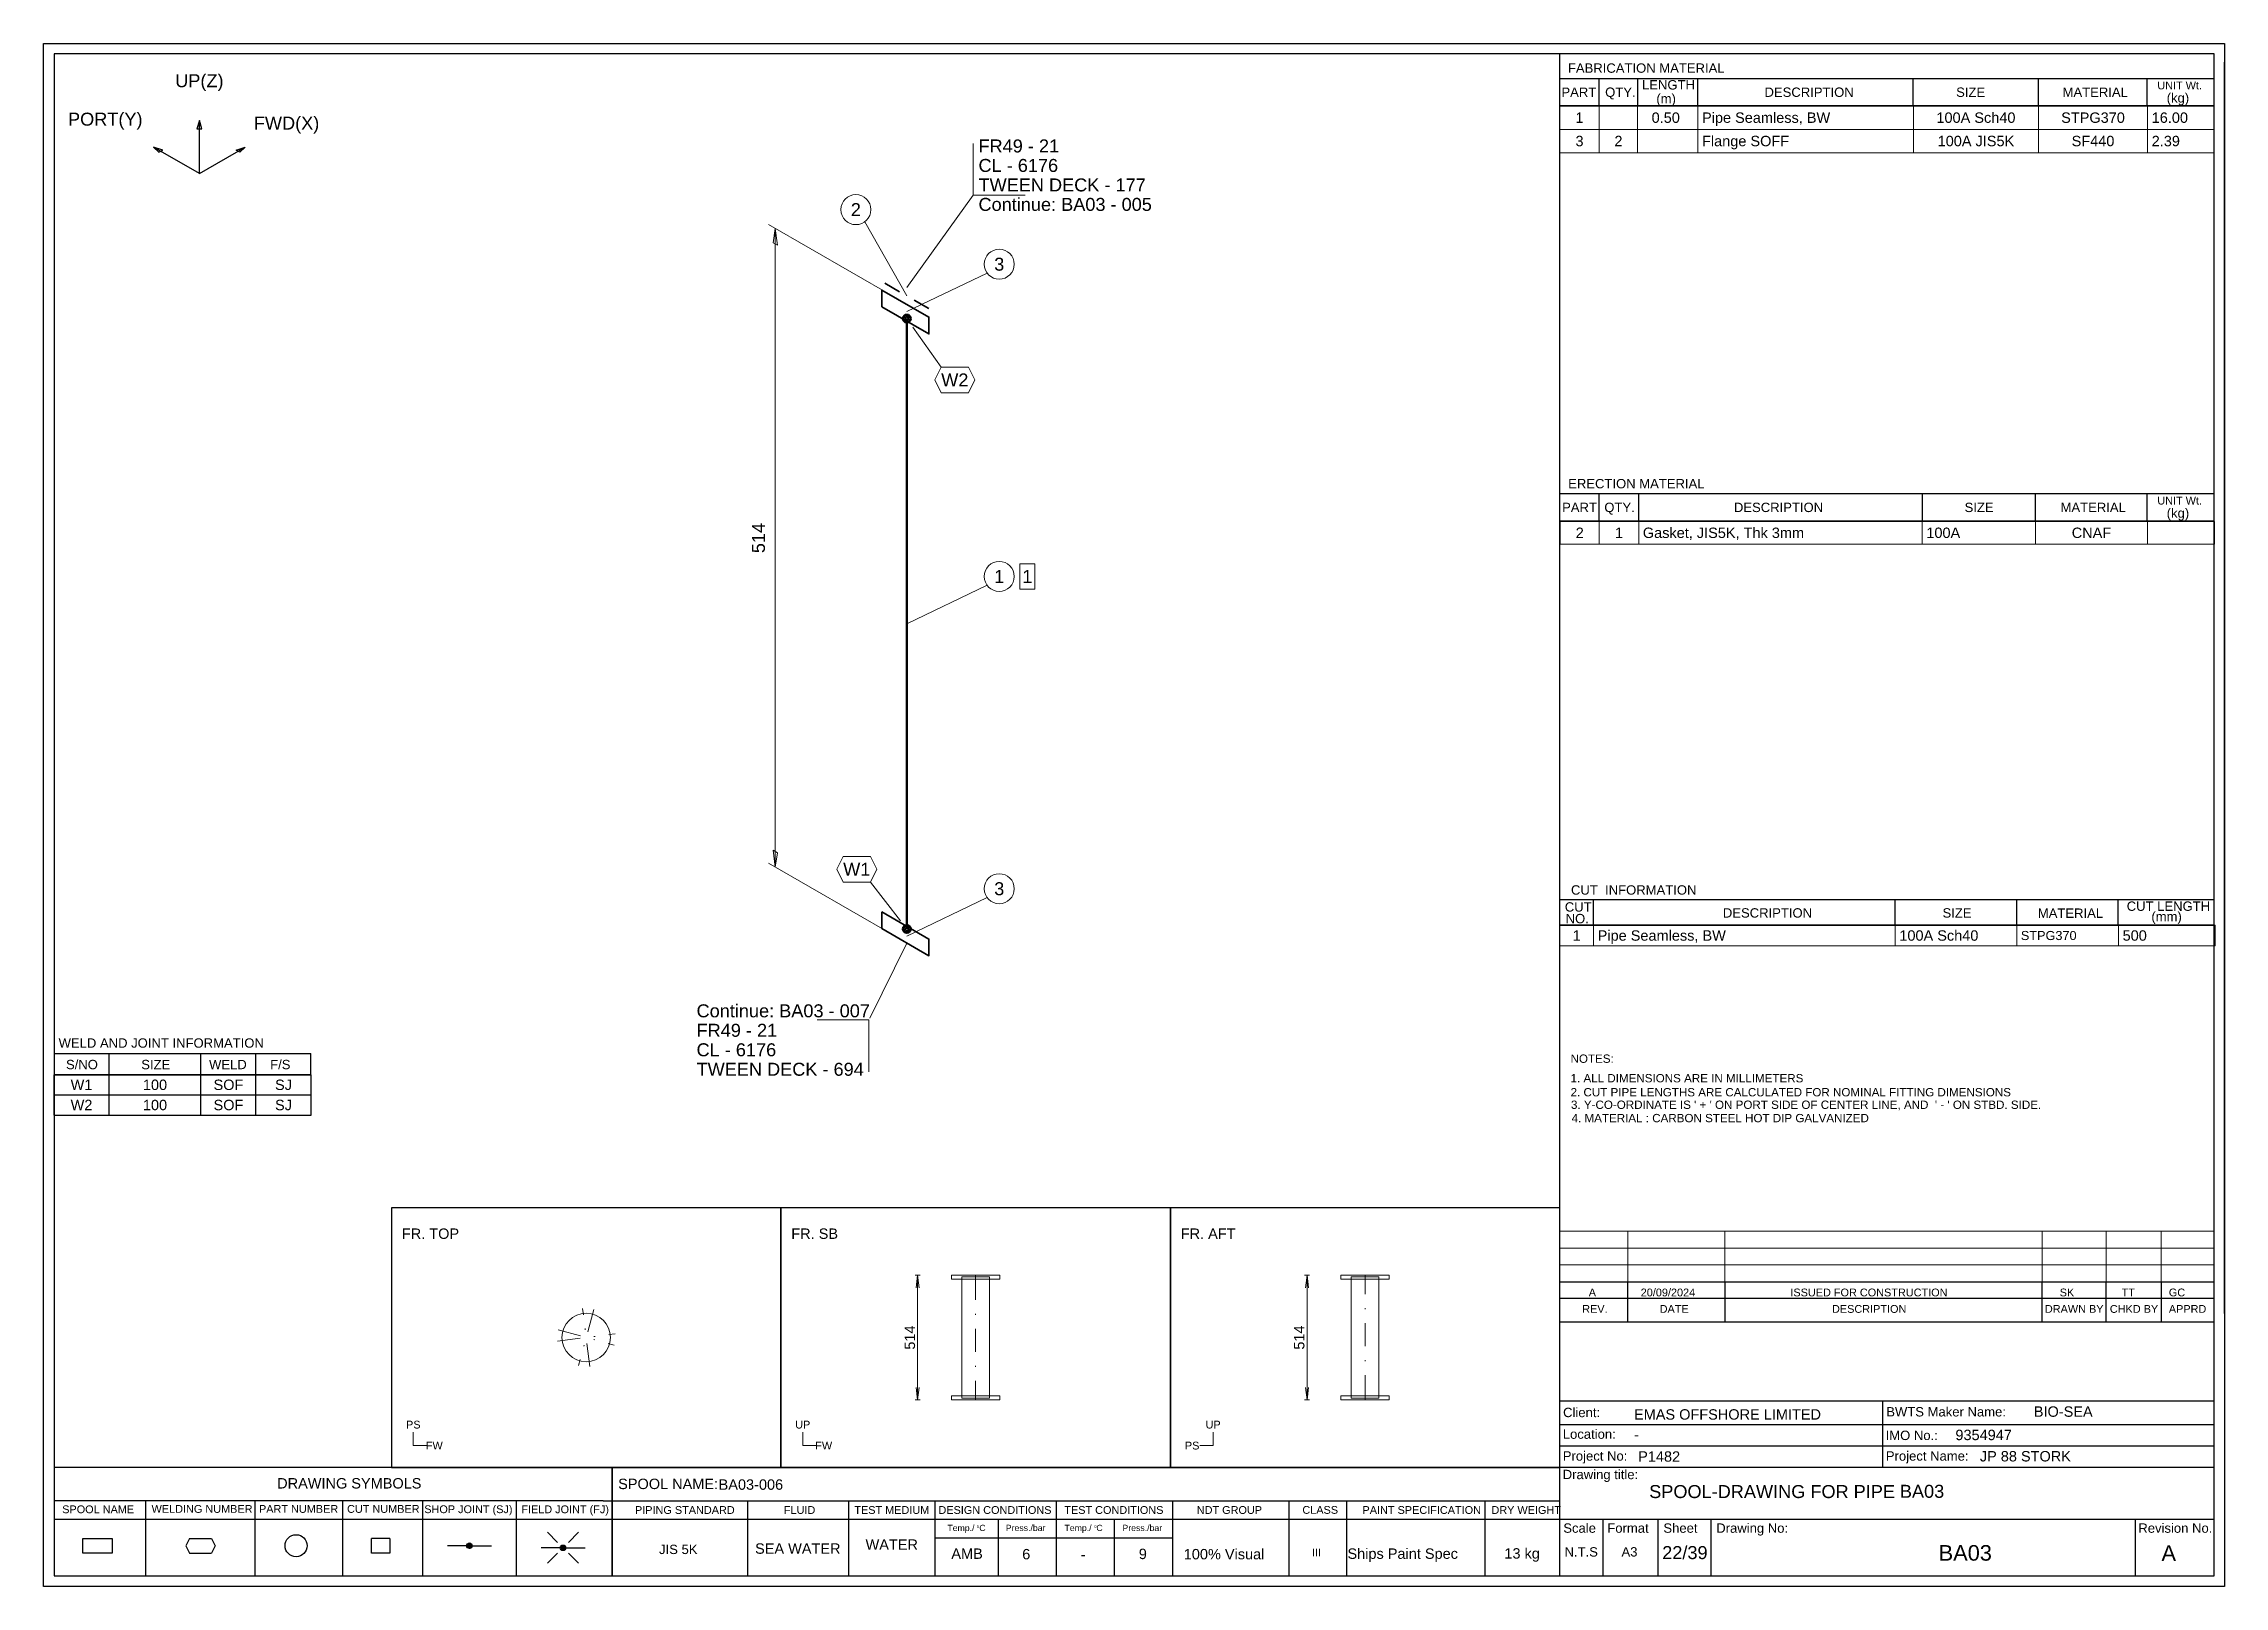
# Model space of a CAD drawing. Header units: millimetres. Extents: x 0 to 420, y 0 to 297.
import ezdxf
from ezdxf.enums import TextEntityAlignment as Align

# ---------------------------------------------------------------- set-up
doc = ezdxf.new("R2010")
doc.units = ezdxf.units.MM
doc.linetypes.add('DOTTED_DASHED5', pattern=[10.0001, 4.444489, -2.666693, 0.222224, -2.666693])
doc.linetypes.add('DOTTED_DASHED6', pattern=[9.99999, 4.44444, -2.666664, 0.222222, -2.666664])
for name, color, linetype in [('FramesFromTables', 40, 'Continuous'), ('I_Coordinates', 11, 'Continuous'), ('I_CutNumbers', 10, 'Continuous'), ('I_Dimensions', 4, 'Continuous'), ('I_OtherComponents', 2, 'Continuous'), ('I_PartNumbers', 9, 'Continuous'), ('I_Pipes', 1, 'Continuous'), ('I_Tags', 8, 'Continuous'), ('SymbolsOnDrawingSheet', 1, 'Continuous'), ('TextFromTables', 2, 'Continuous'), ('TextFromTextBoxes', 2, 'Continuous')]:
    doc.layers.add(name, color=color, linetype=linetype)
doc.styles.add('Cadmatic Default Text', font='arial.ttf')

# ---------------------------------------------------------------- blocks, each defined once
blk = doc.blocks.new('BA01726637005_BOM_4')
at = {"layer": 'FramesFromTables', "linetype": 'ByBlock', "lineweight": 18}
for p, q in [((292, 285), (418, 285)), ((292, 276), (292, 285)), ((292, 276), (292, 285)), ((299.6, 276), (299.6, 285)), ((299.6, 276), (299.6, 285)), ((307, 276), (307, 285)), ((307, 276), (307, 285)), ((318.6, 276), (318.6, 285)), ((318.6, 276), (318.6, 285)), ((360.1, 276), (360.1, 285)), ((360.1, 276), (360.1, 285)), ((384.2, 276), (384.2, 285)), ((384.2, 276), (384.2, 285)), ((405.2, 276), (405.2, 285)), ((405.2, 276), (405.2, 285)), ((418, 276), (418, 285)), ((292, 280.5), (418, 280.5)), ((292, 205), (418.1, 205)), ((292, 200.67), (292, 205)), ((292.1, 200.67), (292.1, 205)), ((299.6, 200.67), (299.6, 205)), ((299.6, 200.67), (299.6, 205)), ((307.2, 200.67), (307.2, 205)), ((307.2, 200.67), (307.2, 205)), ((361.8, 200.67), (361.8, 205)), ((361.8, 200.67), (361.8, 205)), ((383.6, 200.67), (383.6, 205)), ((383.6, 200.67), (383.6, 205)), ((405.2, 200.67), (405.2, 205)), ((405.2, 200.67), (405.2, 205)), ((418, 200.67), (418, 205)), ((292, 127.3), (418.2, 127.3)), ((292, 123.3), (292, 127.3)), ((292, 123.3), (292, 127.3)), ((298.5, 123.3), (298.5, 127.3)), ((298.5, 123.3), (298.5, 127.3)), ((356.6, 123.3), (356.6, 127.3)), ((356.6, 123.3), (356.6, 127.3)), ((380, 123.3), (380, 127.3)), ((380, 123.3), (380, 127.3)), ((399.6, 123.3), (399.6, 127.3)), ((399.6, 123.3), (399.6, 127.3)), ((418, 123.3), (418, 127.3)), ((292, 68.4), (418, 68.4)), ((292, 58.6), (292, 68.4)), ((292, 58.6), (292, 68.4)), ((305.1, 58.6), (305.1, 68.4)), ((305.1, 58.6), (305.1, 68.4)), ((323.8, 58.6), (323.8, 68.4)), ((323.8, 58.6), (323.8, 68.4)), ((384.9, 58.6), (384.9, 68.4)), ((384.9, 58.6), (384.9, 68.4)), ((397.2, 58.6), (397.2, 68.4)), ((397.2, 58.6), (397.2, 68.4)), ((407.8, 58.6), (407.8, 68.4)), ((407.8, 58.6), (407.8, 68.4)), ((418, 58.6), (418, 68.4)), ((292, 65.13), (418, 65.13)), ((292, 61.87), (418, 61.87))]:
    blk.add_line(p, q, dxfattribs=at)
at = {"layer": 'FramesFromTables', "linetype": 'ByBlock', "lineweight": -3}
for p, q in [((2, 98.5), (51.5, 98.5)), ((2, 90.73), (2, 98.5)), ((2, 90.73), (2, 98.5)), ((12.6, 90.73), (12.6, 98.5)), ((12.6, 90.73), (12.6, 98.5)), ((30.3, 90.73), (30.3, 98.5)), ((30.3, 90.73), (30.3, 98.5)), ((40.9, 90.73), (40.9, 98.5)), ((40.9, 90.73), (40.9, 98.5)), ((51.5, 90.73), (51.5, 98.5)), ((2, 94.62), (51.5, 94.62))]:
    blk.add_line(p, q, dxfattribs=at)
at = {"layer": 'FramesFromTables', "linetype": 'ByBlock', "lineweight": 18, "flags": 128}
for points in [[(292, 276), (418, 276), (418, 285)], [(292, 200.67), (418.1, 200.67), (418.1, 205)], [(292, 123.3), (418.2, 123.3), (418.2, 127.3)], [(292, 58.6), (418, 58.6), (418, 68.4)]]:
    blk.add_lwpolyline(points, dxfattribs=at)
at = {"layer": 'FramesFromTables', "linetype": 'ByBlock', "lineweight": -3, "flags": 128}
blk.add_lwpolyline([(2, 90.73), (51.5, 90.73), (51.5, 98.5)], dxfattribs=at)
at = {"layer": 'TextFromTables', "linetype": 'ByBlock', "lineweight": 13, "style": 'Cadmatic Default Text'}
for s, p in [('1', (295.8, 282.75)), ('3', (295.8, 278.25))]:
    blk.add_text(s, height=2, dxfattribs=at).set_placement(p, align=Align.MIDDLE_CENTER)
at = {"layer": 'TextFromTables', "linetype": 'ByBlock', "lineweight": 25, "style": 'Cadmatic Default Text'}
for s, p in [('0.50 ', (312.8, 282.75)), ('100A Sch40', (372.15, 282.75)), ('STPG370', (394.7, 282.75)), ('2', (303.3, 278.25)), ('100A JIS5K', (372.15, 278.25)), ('SF440', (394.7, 278.25)), ('2', (295.85, 202.83)), ('1', (303.4, 202.83)), ('CNAF', (394.4, 202.83)), ('1', (295.25, 125.3)), ('W1', (7.3, 96.56)), ('100', (21.45, 96.56)), ('SOF', (35.6, 96.56)), ('SJ', (46.2, 96.56)), ('W2', (7.3, 92.67)), ('100', (21.45, 92.67)), ('SOF', (35.6, 92.67)), ('SJ', (46.2, 92.67))]:
    blk.add_text(s, height=2, dxfattribs=at).set_placement(p, align=Align.MIDDLE_CENTER)
for s, height, p in [('Pipe Seamless, BW ', 2, (319.4, 282.75)), ('16.00', 2, (406, 282.75)), ('Flange SOFF ', 2, (319.4, 278.25)), ('2.39', 2, (406, 278.25)), ('Gasket, JIS5K, Thk 3mm ', 2, (308, 202.83)), ('100A', 2, (362.6, 202.83)), ('Pipe Seamless, BW', 2, (299.3, 125.3)), ('100A Sch40', 2, (357.4, 125.3)), ('STPG370', 1.75, (380.8, 125.3)), ('500', 2, (400.4, 125.3))]:
    blk.add_text(s, height=height, dxfattribs=at).set_placement(p, align=Align.MIDDLE_LEFT)
at = {"layer": 'TextFromTextBoxes', "linetype": 'ByBlock', "lineweight": -3, "style": 'Cadmatic Default Text'}
for s, p in [('EMAS OFFSHORE LIMITED', (306.3, 33.1)), ('BIO-SEA', (383.3, 33.65)), ('9354947', (368.2, 29.15)), ('-', (306.3, 29.2)), ('P1482', (307.1, 25)), ('JP 88 STORK', (372.9, 25.05)), ('BA03-006', (130, 19.6))]:
    blk.add_text(s, height=2, dxfattribs=at).set_placement(p, align=Align.MIDDLE_LEFT)
at = {"layer": 'TextFromTextBoxes', "linetype": 'ByBlock', "lineweight": 25, "style": 'Cadmatic Default Text'}
blk.add_text('BA03', height=2.5, dxfattribs=at).set_placement((357.5, 18.3), align=Align.MIDDLE_LEFT)
at = {"layer": 'TextFromTextBoxes', "linetype": 'ByBlock', "lineweight": -3, "style": 'Cadmatic Default Text'}
for s, height, p in [('WATER', 2, (163.35, 8.05)), ('SEA WATER', 2, (145.25, 7.28)), ('AMB', 2, (177.85, 6.3)), ('6', 2, (189.25, 6.2)), ('-', 2, (200.2, 6.15)), ('9', 2, (211.7, 6.25)), ('100% Visual', 2, (227.35, 6.2)), ('Ships Paint Spec', 2, (261.75, 6.3)), ('13 kg', 2, (284.75, 6.35)), ('22/39', 2.5, (316.1, 6.5))]:
    blk.add_text(s, height=height, dxfattribs=at).set_placement(p, align=Align.MIDDLE_CENTER)
at = {"layer": 'TextFromTextBoxes', "linetype": 'ByBlock', "lineweight": 25, "style": 'Cadmatic Default Text'}
blk.add_text('BA03', height=3, dxfattribs=at).set_placement((370.1, 6.45), align=Align.MIDDLE_CENTER)
blk = doc.blocks.new('SEDS_SPOOL_FORMAT_Gol_2')
at = {"layer": 'SymbolsOnDrawingSheet', "linetype": 'ByBlock', "lineweight": -3, "flags": 128}
for points in [[(0, 297), (420, 297), (420, 0), (0, 0), (0, 297)], [(418.01, 295.01), (2, 295.01)], [(2, 295.01), (2, 2)], [(292.02, 50.91), (292.02, 295.01)], [(418.01, 2), (418.01, 295.01)], [(292.02, 290.3), (418.01, 290.3)], [(299.59, 285.01), (299.59, 290.3)], [(307.02, 285.01), (307.02, 290.3)], [(318.61, 285.01), (318.61, 290.3)], [(360.08, 285.01), (360.08, 290.3)], [(384.18, 285.01), (384.18, 290.3)], [(405.15, 285.01), (405.15, 290.3)], [(405.15, 285.01), (405.15, 290.3)], [(420, 52.53), (420, 293.46)], [(420, 52.53), (420, 293.46)], [(292.02, 284.66), (292.02, 288.77)], [(292, 285), (418, 285)], [(292, 253.5), (292, 285)], [(292, 253.5), (292, 285)], [(292.02, 285.01), (418.01, 285.01)], [(418.01, 285.01), (292.02, 285.01)], [(418, 253.5), (418, 285)], [(292.02, 210.38), (418.01, 210.38)], [(299.57, 205.08), (299.57, 210.38)], [(307.21, 205.08), (307.21, 210.38)], [(361.83, 205.03), (361.83, 210.38)], [(383.61, 205.08), (383.61, 210.38)], [(405.15, 205.17), (405.15, 210.38)], [(292.02, 205.08), (292.02, 209.18)], [(292.02, 205.08), (418.01, 205.08)], [(292.02, 186.7), (292.02, 205.08)], [(292.02, 186.7), (292.02, 205.08)], [(418.01, 205.08), (292.02, 205.08)], [(418, 166), (418, 205)], [(292.02, 132.23), (418.01, 132.23)], [(292.02, 127.3), (292.02, 131.41)], [(298.48, 127.3), (298.48, 132.23)], [(356.6, 127.3), (356.6, 132.23)], [(380.01, 127.3), (380.01, 132.23)], [(399.56, 127.3), (399.56, 132.23)], [(292.02, 127.3), (418.01, 127.3)], [(418.01, 127.3), (292.02, 127.3)], [(418, 111.3), (418, 127.3)], [(2, 102.57), (51.49, 102.57)], [(12.6, 98.45), (12.6, 102.57)], [(30.28, 98.45), (30.28, 102.57)], [(40.88, 98.45), (40.88, 102.57)], [(51.49, 98.45), (51.49, 102.57)], [(2, 98.5), (51.5, 98.5)], [(2, 98.5), (51.5, 98.5)], [(51.49, 98.47), (2, 98.47)], [(2, 98.45), (51.49, 98.45)], [(418, 55.4), (418, 68.5)], [(292.02, 52.57), (292.02, 66.5)], [(292.02, 52.57), (292.02, 66.5)], [(292.02, 58.6), (418.01, 58.6)], [(292.02, 55.47), (418.01, 55.47)], [(305.1, 50.91), (305.1, 58.6)], [(323.84, 50.91), (323.84, 58.6)], [(384.91, 50.91), (384.91, 58.6)], [(397.21, 50.91), (397.21, 58.6)], [(407.86, 50.91), (407.86, 58.6)], [(292.02, 50.91), (418.01, 50.91)], [(292.02, 2), (292.02, 50.91)], [(292.02, 35.73), (418.01, 35.73)], [(354.24, 22.93), (354.24, 35.73)], [(292.02, 31.13), (418.01, 31.13)], [(292.02, 27.03), (418.01, 27.03)], [(2, 22.93), (107.74, 22.93)], [(107.74, 22.93), (292.02, 22.93)], [(109.52, 22.93), (109.52, 2)], [(109.52, 2), (109.52, 22.93)], [(292.02, 22.93), (418.01, 22.93)], [(107.74, 16.45), (2, 16.45)], [(2, 12.91), (292.02, 12.91)], [(19.62, 16.45), (19.62, 2)], [(40.69, 16.45), (40.69, 2)], [(57.56, 16.45), (57.56, 2)], [(72.95, 16.45), (72.95, 2)], [(91.02, 16.45), (91.02, 2)], [(107.74, 16.45), (292.02, 16.45)], [(135.58, 16.45), (135.58, 2)], [(155.03, 16.45), (155.03, 2)], [(171.67, 16.45), (171.67, 2)], [(183.82, 12.91), (183.82, 2)], [(195.02, 16.45), (195.02, 2)], [(206.21, 12.91), (206.21, 2)], [(217.4, 16.45), (217.4, 2)], [(239.85, 16.45), (239.85, 2)], [(250.91, 16.34), (250.91, 2)], [(277.59, 16.45), (277.59, 2)], [(292.02, 12.91), (418.01, 12.91)], [(300.39, 2), (300.39, 12.91)], [(310.96, 2), (310.96, 12.91)], [(321.13, 2), (321.13, 12.91)], [(402.9, 2), (402.9, 12.91)], [(13.2, 6.41), (7.55, 6.41), (7.55, 9.23), (13.2, 9.23)], [(13.2, 9.23), (13.2, 6.41)], [(28.12, 9.23), (27.42, 7.82)], [(28.12, 9.23), (32.36, 9.23)], [(32.36, 9.23), (33.07, 7.82)], [(66.68, 9.23), (66.68, 6.41), (63.15, 6.41), (63.15, 9.23)], [(66.68, 9.23), (63.15, 9.23)], [(99, 8.47), (97.06, 10.41)], [(101.09, 8.47), (103.03, 10.41)], [(171.67, 9.37), (217.4, 9.37)], [(171.67, 9.37), (217.4, 9.37)], [(27.42, 7.82), (28.12, 6.41)], [(28.12, 6.41), (32.36, 6.41)], [(33.07, 7.82), (32.36, 6.41)], [(81.48, 7.82), (77.79, 7.82)], [(81.49, 7.78), (82.04, 8.32)], [(81.51, 7.9), (81.93, 8.32)], [(81.52, 7.7), (82.14, 8.32)], [(81.55, 7.62), (82.22, 8.29)], [(81.56, 8.06), (81.76, 8.26)], [(81.57, 7.54), (82.28, 8.25)], [(81.62, 7.48), (82.34, 8.2)], [(81.68, 7.44), (82.4, 8.16)], [(81.74, 7.39), (82.45, 8.1)], [(81.8, 7.35), (82.48, 8.02)], [(81.88, 7.32), (82.5, 7.94)], [(81.98, 7.32), (82.53, 7.86)], [(82.09, 7.32), (82.52, 7.75)], [(82.24, 7.36), (82.47, 7.59)], [(82.54, 7.82), (86.24, 7.82)], [(99.51, 7.42), (95.82, 7.42)], [(99, 6.38), (97.06, 4.44)], [(99.53, 7.47), (99.99, 7.93)], [(99.53, 7.37), (100.1, 7.93)], [(99.56, 7.29), (100.2, 7.93)], [(99.58, 7.62), (99.88, 7.93)], [(99.58, 7.21), (100.27, 7.89)], [(99.61, 7.13), (100.33, 7.84)], [(99.67, 7.08), (100.39, 7.8)], [(99.73, 7.03), (100.45, 7.75)], [(99.79, 6.99), (100.49, 7.69)], [(99.85, 6.94), (100.52, 7.61)], [(99.94, 6.92), (100.54, 7.53)], [(100.04, 6.92), (100.57, 7.45)], [(100.15, 6.92), (100.54, 7.31)], [(100.38, 7.04), (100.49, 7.15)], [(100.57, 7.42), (104.27, 7.42)], [(101.09, 6.38), (103.03, 4.44)], [(2, 2), (418.01, 2)]]:
    blk.add_lwpolyline(points, dxfattribs=at)
at = {"layer": 'SymbolsOnDrawingSheet', "linetype": 'ByBlock', "lineweight": -3}
for centre, radius in [((48.63, 7.82), 2.12), ((82.01, 7.82), 0.53), ((100.04, 7.42), 0.53)]:
    blk.add_circle(centre, radius, dxfattribs=at)
at = {"layer": 'SymbolsOnDrawingSheet', "linetype": 'ByBlock', "lineweight": -3, "style": 'Cadmatic Default Text'}
for s, height, p in [('FABRICATION MATERIAL', 1.8, (293.57, 293.19)), ('LENGTH', 1.8, (307.84, 289.97)), ('PART', 1.8, (292.32, 288.55)), ('QTY.', 1.8, (300.74, 288.55)), ('DESCRIPTION', 1.8, (331.43, 288.55)), ('SIZE', 1.8, (368.34, 288.55)), ('MATERIAL', 1.8, (388.84, 288.55)), ('UNIT Wt.', 1.5, (407.08, 289.7)), (' (kg)', 1.8, (408.19, 287.46)), ('ERECTION MATERIAL', 1.8, (293.62, 213.19)), ('PART', 1.8, (292.45, 208.62)), ('QTY.', 1.8, (300.58, 208.62)), ('DESCRIPTION', 1.8, (325.54, 208.62)), ('SIZE', 1.8, (369.97, 208.62)), ('MATERIAL', 1.8, (388.45, 208.62)), ('UNIT Wt.', 1.5, (407.08, 209.77)), (' (kg)', 1.8, (408.19, 207.53)), ('CUT  INFORMATION', 1.8, (294.16, 134.97)), ('CUT ', 1.8, (292.97, 131.7)), ('DESCRIPTION', 1.8, (323.41, 130.55)), ('SIZE', 1.8, (365.72, 130.55)), ('MATERIAL', 1.8, (384.07, 130.5)), ('CUT LENGTH', 1.8, (401.19, 131.85)), ('NO.', 1.8, (293.13, 129.46)), ('(mm)', 1.8, (405.94, 129.85)), ('WELD AND JOINT INFORMATION', 1.8, (2.89, 105.5)), ('S/NO', 1.8, (4.31, 101.36)), ('SIZE', 1.8, (18.81, 101.36)), ('WELD', 1.8, (31.86, 101.36)), ('F/S', 1.8, (43.63, 101.36)), ('SPOOL-DRAWING FOR PIPE', 2.5, (309.22, 19.5))]:
    blk.add_text(s, height=height, dxfattribs=at).set_placement(p, align=Align.TOP_LEFT)
for s, height, p in [('(m)', 1.8, (310.6, 285.51)), ('Client:', 1.8, (292.64, 32.58)), ('BWTS Maker Name:', 1.8, (354.88, 32.71)), ('Location:', 1.8, (292.58, 28.41)), ('IMO No.:', 1.8, (354.76, 28.17)), ('Project No:', 1.8, (292.58, 24.2)), ('Project Name:', 1.8, (354.8, 24.2)), ('Drawing title:', 1.8, (292.57, 20.64)), ('DRAWING SYMBOLS', 2, (44.98, 18.84)), ('Temp./  C   ', 1.2, (174.06, 10.65)), ('0', 0.53, (179.71, 11.25)), ('Press./bar', 1.2, (185.31, 10.65)), ('Temp./  C   ', 1.2, (196.61, 10.65)), ('0', 0.53, (202.37, 11.25)), ('Press./bar', 1.2, (207.78, 10.65)), ('Scale', 1.8, (292.68, 10.32)), ('Format', 1.8, (301.16, 10.32)), ('Sheet', 1.8, (311.96, 10.32)), ('Drawing No:', 1.8, (322.14, 10.32)), ('Revision No.', 1.8, (403.43, 10.32)), ('N.T.S', 1.8, (292.92, 5.74)), ('A3', 1.8, (303.89, 5.74))]:
    blk.add_text(s, height=height, dxfattribs=at).set_placement(p)
for s, height, p in [('NOTES:', 1.6, (294.08, 101.59)), ('1. ALL DIMENSIONS ARE IN MILLIMETERS', 1.6, (294.08, 97.83)), ('2. CUT PIPE LENGTHS ARE CALCULATED FOR NOMINAL FITTING DIMENSIONS', 1.6, (294.08, 95.13)), ("3. Y-CO-ORDINATE IS ' + ' ON PORT SIDE OF CENTER LINE, AND  ' - ' ON STBD. SIDE.", 1.6, (294.16, 92.72)), ('4. MATERIAL : CARBON STEEL HOT DIP GALVANIZED', 1.6, (294.28, 90.15)), ('A', 1.5, (297.58, 56.58)), ('20/09/2024', 1.5, (307.59, 56.58)), ('ISSUED FOR CONSTRUCTION', 1.5, (336.41, 56.58)), ('SK', 1.5, (388.28, 56.58)), ('TT', 1.5, (400.21, 56.58)), ('GC', 1.5, (409.3, 56.58)), ('REV.', 1.5, (296.32, 53.41)), ('DATE', 1.5, (311.24, 53.41)), ('DESCRIPTION', 1.5, (344.43, 53.41)), ('DRAWN BY', 1.5, (385.43, 53.41)), ('CHKD BY', 1.5, (397.94, 53.41)), ('APPRD', 1.5, (409.3, 53.41)), ('SPOOL NAME:', 2, (110.65, 19.73)), ('SPOOL NAME', 1.5, (3.58, 14.83)), ('WELDING NUMBER', 1.5, (20.79, 14.91)), ('PART NUMBER', 1.5, (41.48, 14.91)), ('CUT NUMBER', 1.5, (58.44, 14.91)), ('SHOP JOINT (SJ)', 1.5, (73.31, 14.85)), ('FIELD JOINT (FJ)', 1.5, (92, 14.83)), ('PIPING STANDARD', 1.5, (113.89, 14.7)), ('FLUID', 1.5, (142.57, 14.7)), ('TEST MEDIUM', 1.5, (156.14, 14.7)), ('DESIGN CONDITIONS', 1.5, (172.34, 14.7)), ('TEST CONDITIONS', 1.5, (196.58, 14.7)), ('NDT GROUP', 1.5, (222.09, 14.7)), ('CLASS', 1.5, (242.43, 14.72)), ('PAINT SPECIFICATION', 1.5, (254.01, 14.7)), ('DRY WEIGHT', 1.5, (278.84, 14.7)), ('JIS 5K', 1.8, (118.53, 7.12)), ('III', 1.5, (244.26, 6.51)), ('A', 3, (407.89, 6.4))]:
    blk.add_text(s, height=height, dxfattribs=at).set_placement(p, align=Align.MIDDLE_LEFT)
blk = doc.blocks.new('BA01726637005_PRT_37_3')
at = {"layer": 'I_OtherComponents', "linetype": 'ByBlock', "lineweight": 35}
for p, q in [((112.84, 225.94), (110.01, 227.58)), ((118.49, 222.68), (115.66, 224.31))]:
    blk.add_line(p, q, dxfattribs=at)
blk = doc.blocks.new('BA01726637005_PRT_38_3')
at = {"layer": 'I_OtherComponents', "linetype": 'ByBlock', "lineweight": 35, "flags": 128}
blk.add_lwpolyline([(109.44, 223.06), (109.44, 226.27), (118.49, 221.05), (118.49, 217.83), (109.44, 223.06)], dxfattribs=at)
at = {"layer": 'I_OtherComponents', "linetype": 'ByBlock', "lineweight": 50}
for radius in [0.75, 0.375]:
    blk.add_circle((114.25, 220.77), radius, dxfattribs=at)
blk = doc.blocks.new('BA01726637005_PRT_39_3')
at = {"layer": 'I_Pipes', "linetype": 'ByBlock', "lineweight": 50}
blk.add_line((114.25, 220.77), (114.25, 103.26), dxfattribs=at)
blk = doc.blocks.new('BA01726637005_PRT_40_3')
at = {"layer": 'I_OtherComponents', "linetype": 'ByBlock', "lineweight": 35, "flags": 128}
blk.add_lwpolyline([(109.44, 106.53), (109.44, 103.32), (118.49, 98.09), (118.49, 101.3), (109.44, 106.53)], dxfattribs=at)
at = {"layer": 'I_OtherComponents', "linetype": 'ByBlock', "lineweight": 50}
for radius in [0.75, 0.375]:
    blk.add_circle((114.25, 103.26), radius, dxfattribs=at)
blk = doc.blocks.new('BA01726637005_DIM_0_3')
at = {"layer": 'I_Dimensions', "linetype": 'ByBlock', "lineweight": 0}
for p, q in [((87.62, 238.87), (111.65, 224.99)), ((88.92, 115.17), (88.92, 238.12)), ((111.65, 102.04), (87.62, 115.92))]:
    blk.add_line(p, q, dxfattribs=at)
at = {"layer": 'I_Dimensions', "linetype": 'ByBlock', "lineweight": 0, "flags": 128}
for points in [[(88.92, 238.12), (89.35, 234.87), (88.49, 235.37), (88.92, 238.12)], [(88.92, 115.17), (89.35, 117.92), (88.49, 118.42), (88.92, 115.17)]]:
    blk.add_lwpolyline(points, dxfattribs=at)
at = {"layer": 'I_Dimensions', "linetype": 'ByBlock', "lineweight": 0, "style": 'Cadmatic Default Text'}
blk.add_text('514', height=2.5, rotation=90, dxfattribs=at).set_placement((85.67, 178.52), align=Align.MIDDLE_CENTER)
blk = doc.blocks.new('BA01726637005_CRD_0_3')
at = {"layer": 'I_Coordinates', "linetype": 'ByBlock', "lineweight": 0}
blk.add_line((107.13, 86.1), (114.25, 100.54), dxfattribs=at)
at = {"layer": 'I_Coordinates', "linetype": 'ByBlock', "lineweight": 0, "flags": 128}
blk.add_lwpolyline([(106.96, 75.75), (106.96, 85.75), (96.96, 85.75)], dxfattribs=at)
at = {"layer": 'I_Coordinates', "linetype": 'ByBlock', "lineweight": 0, "style": 'Cadmatic Default Text'}
for s, p in [('Continue: BA03 - 007', (73.75, 88.75)), ('FR49 - 21', (73.75, 85)), ('CL - 6176', (73.75, 81.25)), ('TWEEN DECK - 694', (73.75, 77.5))]:
    blk.add_text(s, height=2.5, dxfattribs=at).set_placement(p, align=Align.TOP_LEFT)
blk = doc.blocks.new('BA01726637005_CRD_1_3')
at = {"layer": 'I_Coordinates', "linetype": 'ByBlock', "lineweight": 0}
blk.add_line((127.05, 244.5), (114.25, 226.76), dxfattribs=at)
at = {"layer": 'I_Coordinates', "linetype": 'ByBlock', "lineweight": 0, "flags": 128}
blk.add_lwpolyline([(127.05, 254.5), (127.05, 244.5), (137.05, 244.5)], dxfattribs=at)
at = {"layer": 'I_Coordinates', "linetype": 'ByBlock', "lineweight": 0, "style": 'Cadmatic Default Text'}
for s, p in [('FR49 - 21', (128.05, 252.75)), ('CL - 6176', (128.05, 249)), ('TWEEN DECK - 177', (128.05, 245.25)), ('Continue: BA03 - 005', (128.05, 241.5))]:
    blk.add_text(s, height=2.5, dxfattribs=at).set_placement(p)
blk = doc.blocks.new('BA01726637005_PTN_0_3')
at = {"layer": 'I_PartNumbers', "linetype": 'ByBlock', "lineweight": 0}
blk.add_line((129.71, 229.54), (114.25, 222.13), dxfattribs=at)
blk.add_circle((132.05, 231.24), 2.89, dxfattribs=at)
at = {"layer": 'I_PartNumbers', "linetype": 'ByBlock', "lineweight": 0, "style": 'Cadmatic Default Text'}
blk.add_text('3', height=2.5, dxfattribs=at).set_placement((132.05, 231.24), align=Align.MIDDLE_CENTER)
blk = doc.blocks.new('BA01726637005_PTN_1_3')
at = {"layer": 'I_PartNumbers', "linetype": 'ByBlock', "lineweight": 0}
blk.add_line((129.71, 169.43), (114.25, 162.02), dxfattribs=at)
blk.add_circle((132.05, 171.13), 2.89, dxfattribs=at)
at = {"layer": 'I_PartNumbers', "linetype": 'ByBlock', "lineweight": 0, "style": 'Cadmatic Default Text'}
blk.add_text('1', height=2.5, dxfattribs=at).set_placement((132.05, 171.13), align=Align.MIDDLE_CENTER)
blk = doc.blocks.new('BA01726637005_PTN_2_3')
at = {"layer": 'I_PartNumbers', "linetype": 'ByBlock', "lineweight": 0}
blk.add_line((129.71, 109.31), (114.25, 101.9), dxfattribs=at)
blk.add_circle((132.05, 111.01), 2.89, dxfattribs=at)
at = {"layer": 'I_PartNumbers', "linetype": 'ByBlock', "lineweight": 0, "style": 'Cadmatic Default Text'}
blk.add_text('3', height=2.5, dxfattribs=at).set_placement((132.05, 111.01), align=Align.MIDDLE_CENTER)
blk = doc.blocks.new('BA01726637005_PTN_3_3')
at = {"layer": 'I_PartNumbers', "linetype": 'ByBlock', "lineweight": 0}
blk.add_line((106.13, 239.4), (114.25, 225.13), dxfattribs=at)
blk.add_circle((104.43, 241.74), 2.89, dxfattribs=at)
at = {"layer": 'I_PartNumbers', "linetype": 'ByBlock', "lineweight": 0, "style": 'Cadmatic Default Text'}
blk.add_text('2', height=2.5, dxfattribs=at).set_placement((104.43, 241.74), align=Align.MIDDLE_CENTER)
blk = doc.blocks.new('BA01726637005_CUT_4_3')
at = {"layer": 'I_CutNumbers', "linetype": 'ByBlock', "lineweight": 0, "flags": 128}
blk.add_lwpolyline([(138.93, 168.68), (138.93, 173.57), (135.99, 173.57), (135.99, 168.68), (138.93, 168.68)], dxfattribs=at)
at = {"layer": 'I_CutNumbers', "linetype": 'ByBlock', "lineweight": 0, "style": 'Cadmatic Default Text'}
blk.add_text('1', height=2.5, dxfattribs=at).set_placement((137.46, 171.13), align=Align.MIDDLE_CENTER)
blk = doc.blocks.new('Pi_Weld_0')
at = {"layer": 'I_Tags', "linetype": 'ByBlock', "lineweight": 0, "flags": 128}
for points in [[(-2.62, 2.45), (-8.08, 10.19)], [(-2.62, 2.45), (-3.84, 0)], [(-3.84, 0), (-2.62, -2.45)], [(2.62, 2.45), (-2.62, 2.45)], [(3.84, 0), (2.62, 2.45)], [(2.62, -2.45), (3.84, 0)], [(-2.62, -2.45), (2.62, -2.45)]]:
    blk.add_lwpolyline(points, dxfattribs=at)
at = {"layer": 'I_Tags', "linetype": 'ByBlock', "lineweight": 0, "style": 'Cadmatic Default Text'}
blk.add_text('W2', height=2.5, dxfattribs=at).set_placement((0, 0), align=Align.MIDDLE_CENTER)
blk = doc.blocks.new('Pi_Weld_1')
at = {"layer": 'I_Tags', "linetype": 'ByBlock', "lineweight": 0, "flags": 128}
for points in [[(-2.62, 2.45), (-3.84, 0)], [(-3.84, 0), (-2.62, -2.45)], [(2.62, 2.45), (-2.62, 2.45)], [(3.84, 0), (2.62, 2.45)], [(2.62, -2.45), (3.84, 0)], [(-2.62, -2.45), (2.62, -2.45)], [(2.62, -2.45), (8.42, -9.91)]]:
    blk.add_lwpolyline(points, dxfattribs=at)
at = {"layer": 'I_Tags', "linetype": 'ByBlock', "lineweight": 0, "style": 'Cadmatic Default Text'}
blk.add_text('W1', height=2.5, dxfattribs=at).set_placement((0, 0), align=Align.MIDDLE_CENTER)

msp = doc.modelspace()

# ---------------------------------------------------------------- linework, layer by layer
at = {"linetype": 'ByBlock', "lineweight": 13, "flags": 128}
for points in [[(168.83, 59.9), (167.83, 59.9)], [(168.33, 59.9), (168.02, 57.5), (168.33, 59.9), (168.65, 57.5), (168.33, 59.9)], [(168.33, 35.9), (168.33, 59.9)], [(243.82, 59.9), (242.82, 59.9)], [(243.32, 59.9), (243, 57.5), (243.32, 59.9), (243.63, 57.5), (243.32, 59.9)], [(243.32, 35.9), (243.32, 59.9)], [(168.33, 35.9), (168.65, 38.3), (168.33, 35.9), (168.02, 38.3), (168.33, 35.9)], [(243.32, 35.9), (243.63, 38.3), (243.32, 35.9), (243, 38.3), (243.32, 35.9)], [(168.83, 35.9), (167.83, 35.9)], [(243.82, 35.9), (242.82, 35.9)]]:
    msp.add_lwpolyline(points, dxfattribs=at)
at = {"linetype": 'DOTTED_DASHED5', "lineweight": 13, "flags": 128}
for points in [[(179.5, 59.16), (179.5, 59.9)], [(254.49, 59.16), (254.49, 59.9)]]:
    msp.add_lwpolyline(points, dxfattribs=at)
at = {"linetype": 'DOTTED_DASHED6', "lineweight": 13, "flags": 128}
for points in [[(179.5, 59.58), (179.5, 36.23)], [(254.49, 36.23), (254.49, 59.58)], [(105.98, 53.32), (103.03, 42.51)], [(105.2, 42.35), (103.81, 53.47)], [(98.94, 47.22), (110.06, 48.61)], [(99.1, 49.39), (109.91, 46.44)], [(179.5, 36.65), (179.5, 35.9)], [(254.49, 35.9), (254.49, 36.65)]]:
    msp.add_lwpolyline(points, dxfattribs=at)
at = {"layer": 'SymbolsOnDrawingSheet', "linetype": 'ByBlock', "lineweight": 25, "flags": 128}
for points in [[(30.5, 280.57), (30, 282.21), (29.5, 280.57), (30.5, 280.57)], [(30, 272), (30, 282.21)], [(30, 272), (21.16, 277.1)], [(22.93, 276.49), (21.16, 277.1), (22.22, 276.08), (22.93, 276.49)], [(30, 272), (38.84, 277.1)], [(37.07, 276.49), (38.84, 277.1), (37.78, 276.08), (37.07, 276.49)], [(67, 22.9), (142, 22.9), (142, 72.9), (67, 72.9), (67, 22.9)], [(142, 22.9), (217, 22.9), (217, 72.9), (142, 72.9), (142, 22.9)], [(217, 22.9), (292, 22.9), (292, 72.9), (217, 72.9), (217, 22.9)]]:
    msp.add_lwpolyline(points, dxfattribs=at)
at = {"layer": 'SymbolsOnDrawingSheet', "linetype": 'ByBlock', "lineweight": 18, "flags": 128}
for points in [[(184.17, 59.9), (184.17, 59.16), (174.83, 59.16), (174.83, 59.9), (184.17, 59.9)], [(182.17, 59.58), (182.17, 36.23), (176.83, 36.23), (176.83, 59.58), (182.17, 59.58)], [(249.85, 59.9), (249.85, 59.16)], [(259.12, 59.16), (259.11, 59.16), (258.79, 59.16), (258.17, 59.16), (257.3, 59.16), (256.24, 59.16), (255.07, 59.16), (253.85, 59.16), (252.67, 59.16), (251.62, 59.16), (250.76, 59.16), (250.16, 59.16), (249.85, 59.16), (249.86, 59.16), (250.18, 59.16), (250.8, 59.16), (251.67, 59.16), (252.73, 59.16), (253.91, 59.16), (255.13, 59.16), (256.3, 59.16), (257.35, 59.16), (258.21, 59.16), (258.81, 59.16), (259.12, 59.16), (259.12, 59.9)], [(249.85, 59.9), (250.16, 59.9), (250.76, 59.9), (251.62, 59.9), (252.67, 59.9), (253.85, 59.9), (255.07, 59.9), (256.24, 59.9), (257.3, 59.9), (258.17, 59.9), (258.79, 59.9), (259.11, 59.9), (259.12, 59.9)], [(257.15, 59.58), (257.15, 36.23), (251.82, 36.23), (251.82, 59.58), (257.15, 59.58)], [(174.83, 35.9), (174.83, 36.65), (184.17, 36.65), (184.17, 35.9), (174.83, 35.9)], [(249.82, 36.65), (249.97, 36.65), (250.43, 36.65), (251.17, 36.65), (252.13, 36.65), (253.26, 36.65), (254.47, 36.65), (255.67, 36.65), (256.8, 36.65), (257.77, 36.65), (258.52, 36.65), (258.99, 36.65), (259.15, 36.65)], [(249.82, 36.65), (249.82, 35.91)], [(251.2, 35.91), (252.17, 35.91), (253.3, 35.91), (254.51, 35.91), (255.71, 35.91), (256.84, 35.91), (257.8, 35.91), (258.54, 35.91), (259, 35.91), (259.15, 35.91), (258.99, 35.91), (258.52, 35.91), (257.77, 35.91), (256.8, 35.91), (255.67, 35.91), (254.47, 35.91), (253.26, 35.91), (252.13, 35.91), (251.17, 35.91), (250.43, 35.91), (249.97, 35.91), (249.82, 35.91), (249.98, 35.91), (250.45, 35.91), (251.2, 35.91)], [(259.15, 35.91), (259.15, 36.65)], [(71.2, 27.1), (71.2, 29.67)], [(146.2, 27.1), (146.2, 29.67)], [(225.24, 27.1), (225.24, 29.67)], [(71.2, 27.1), (73.78, 27.1)], [(146.2, 27.1), (148.77, 27.1)], [(225.24, 27.1), (222.66, 27.1)]]:
    msp.add_lwpolyline(points, dxfattribs=at)
at = {"layer": 'SymbolsOnDrawingSheet', "linetype": 'ByBlock', "lineweight": 18}
msp.add_circle((104.5, 47.91), 4.67, dxfattribs=at)
msp.add_circle((104.5, 47.91), 4.67, dxfattribs=at)

# ---------------------------------------------------------------- block references
at = {"layer": 'I_Coordinates', "lineweight": 0}
for name in ['BA01726637005_CRD_1_3', 'BA01726637005_CRD_0_3']:
    msp.add_blockref(name, (52, 23.3), dxfattribs=at)
at = {"layer": 'I_CutNumbers', "lineweight": 0}
msp.add_blockref('BA01726637005_CUT_4_3', (52, 23.3), dxfattribs=at)
at = {"layer": 'I_Dimensions', "lineweight": 0}
msp.add_blockref('BA01726637005_DIM_0_3', (52, 23.3), dxfattribs=at)
at = {"layer": 'I_OtherComponents', "lineweight": 35}
for name in ['BA01726637005_PRT_38_3', 'BA01726637005_PRT_37_3', 'BA01726637005_PRT_40_3']:
    msp.add_blockref(name, (52, 23.3), dxfattribs=at)
at = {"layer": 'I_PartNumbers', "lineweight": 0}
for name in ['BA01726637005_PTN_3_3', 'BA01726637005_PTN_0_3', 'BA01726637005_PTN_1_3', 'BA01726637005_PTN_2_3']:
    msp.add_blockref(name, (52, 23.3), dxfattribs=at)
at = {"layer": 'I_Pipes', "lineweight": 50}
msp.add_blockref('BA01726637005_PRT_39_3', (52, 23.3), dxfattribs=at)
at = {"layer": 'I_Tags'}
for name, p in [('Pi_Weld_0', (175.49, 232.25)), ('Pi_Weld_1', (156.61, 138.05))]:
    msp.add_blockref(name, p, dxfattribs=at)
at = {"layer": 'SymbolsOnDrawingSheet'}
msp.add_blockref('SEDS_SPOOL_FORMAT_Gol_2', (0, 0), dxfattribs=at)
at = {"layer": 'TextFromTextBoxes', "lineweight": 25}
msp.add_blockref('BA01726637005_BOM_4', (0, 0), dxfattribs=at)

# ---------------------------------------------------------------- texts
at = {"layer": 'SymbolsOnDrawingSheet', "linetype": 'ByBlock', "lineweight": 25, "style": 'Cadmatic Default Text'}
for s, p in [('UP(Z)', (30, 289.86)), ('PORT(Y)', (11.88, 282.46)), ('FWD(X)', (46.79, 281.7))]:
    msp.add_text(s, height=2.5, dxfattribs=at).set_placement(p, align=Align.MIDDLE_CENTER)
for s, p in [('FR. TOP', (69, 68.9)), ('FR. SB', (144, 68.9)), ('FR. AFT', (219, 68.9))]:
    msp.add_text(s, height=2, dxfattribs=at).set_placement(p, align=Align.TOP_LEFT)
at = {"layer": 'SymbolsOnDrawingSheet', "linetype": 'ByBlock', "lineweight": 13, "style": 'Cadmatic Default Text'}
for p in [(166.83, 47.9), (241.82, 47.9)]:
    msp.add_text('514', height=2, rotation=90, dxfattribs=at).set_placement(p, align=Align.MIDDLE_CENTER)
at = {"layer": 'SymbolsOnDrawingSheet', "linetype": 'ByBlock', "lineweight": 18, "style": 'Cadmatic Default Text'}
for s, p in [('PS', (71.2, 31.14)), ('UP', (146.2, 31.14)), ('UP', (225.24, 31.14)), ('FW', (75.24, 27.1)), ('FW', (150.24, 27.1)), ('PS', (221.2, 27.1))]:
    msp.add_text(s, height=1.5, dxfattribs=at).set_placement(p, align=Align.MIDDLE_CENTER)

doc.saveas('drawing.dxf')
